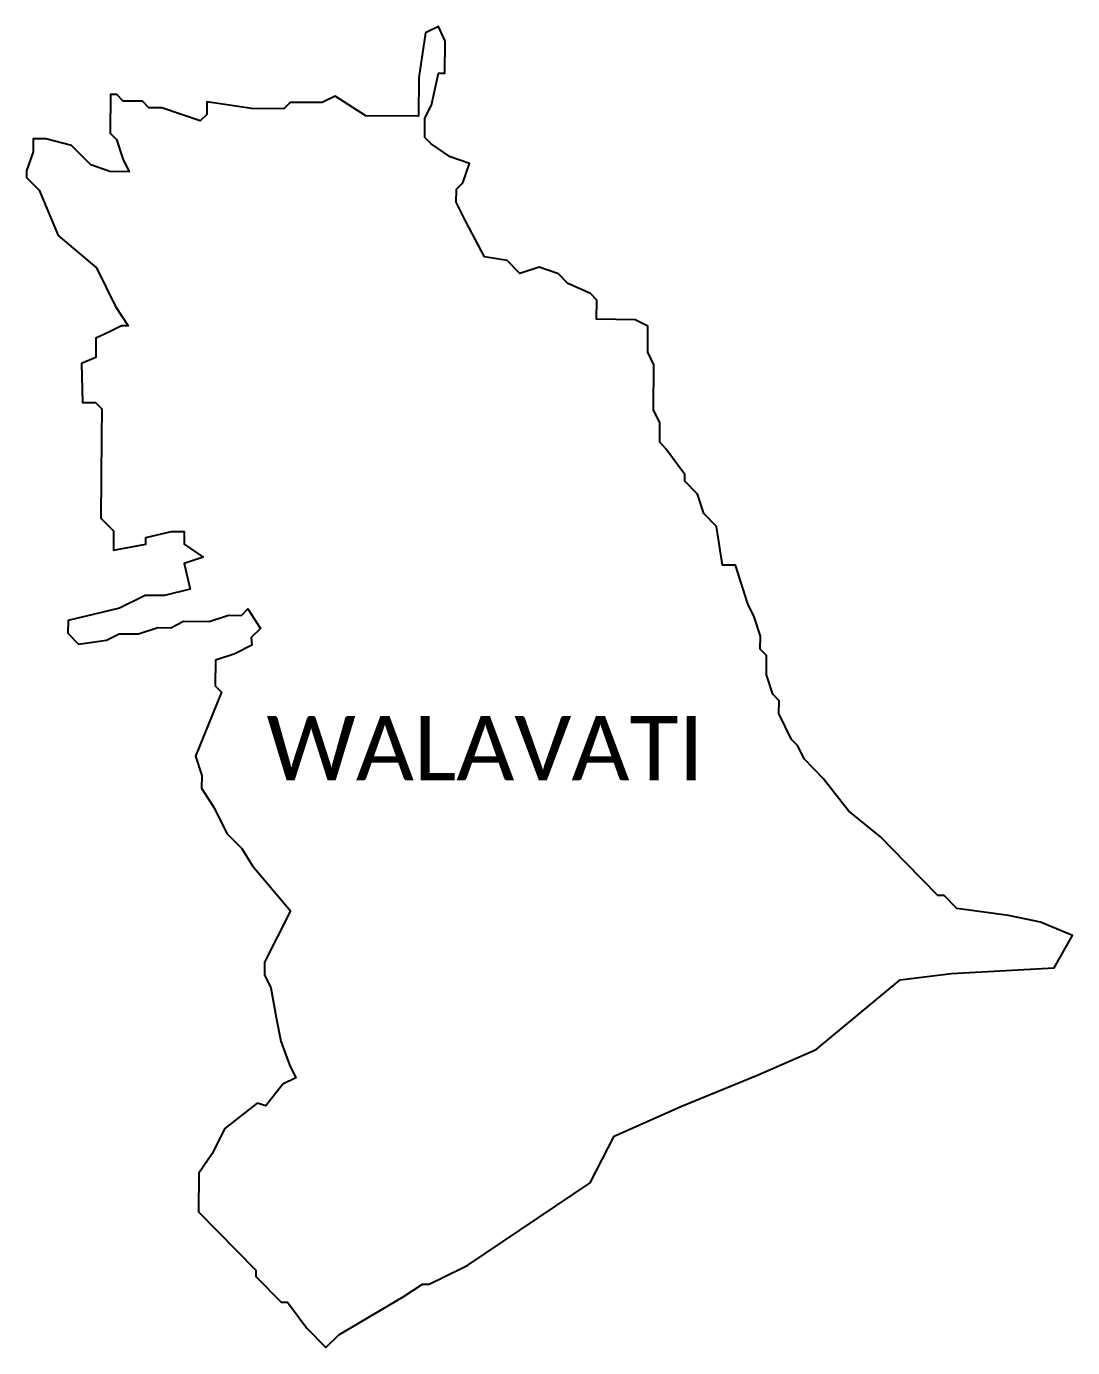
# Model space of a CAD drawing. Header units: metres. Extents: x 287545 to 290465, y 1999039 to 2001528.
# Drawn here: x 288587 to 290465, y 1999155 to 2001528 of the extents above; entities that cross this region are included whole.
import ezdxf

# ---------------------------------------------------------------- set-up
doc = ezdxf.new("R2010")
doc.units = ezdxf.units.M
doc.header["$MEASUREMENT"] = 0
doc.layers.add('VILLAGE BOUNDRY', color=10, linetype='Continuous')
doc.layers.add('VILLAGE NAME', color=250, linetype='Continuous')
doc.styles.get("Standard").update_dxf_attribs({"font": 'simplex.shx'})

msp = doc.modelspace()

# ---------------------------------------------------------------- linework, layer by layer
at = {"layer": 'VILLAGE BOUNDRY'}
msp.add_lwpolyline([(289713.3, 2000920), (289702, 2000943.2), (289702.5, 2000989.4), (289679.5, 2001001.2), (289610.2, 2001002), (289610.6, 2001036.6), (289599.1, 2001048.3), (289558.9, 2001066.1), (289541.8, 2001083.6), (289507.3, 2001095.5), (289472.5, 2001084.3), (289449.6, 2001107.7), (289409.3, 2001113.9), (289375.3, 2001177.8), (289358.4, 2001212.6), (289358.6, 2001235.7), (289370.3, 2001247.1), (289382.2, 2001281.6), (289347.7, 2001293.6), (289313.3, 2001317), (289301.9, 2001328.7), (289302.2, 2001363.4), (289314, 2001386.3), (289326.2, 2001444), (289337.7, 2001443.8), (289338.4, 2001501.6), (289326.4, 2001528), (289303.3, 2001516.6), (289291.1, 2001436), (289290.6, 2001366.9), (289196, 2001367.6), (289141.1, 2001402.6), (289117.9, 2001391.2), (289060.3, 2001391.6), (289048.7, 2001380.2), (288991, 2001380.6), (288910.5, 2001392.8), (288910.3, 2001369.7), (288898.7, 2001358.3), (288829.7, 2001381.8), (288806.7, 2001382), (288795.2, 2001393.6), (288760.6, 2001393.9), (288749.2, 2001405.5), (288737.7, 2001405.6), (288737.1, 2001336.5), (288748.6, 2001324.8), (288759.9, 2001290.2), (288771.2, 2001267), (288736.6, 2001267.3), (288702.1, 2001279.1), (288667.8, 2001313.9), (288621.8, 2001325.8), (288598.8, 2001325.9), (288598.6, 2001302.9), (288586.8, 2001268.4), (288586.7, 2001256.9), (288609.6, 2001233.7), (288643.6, 2001152.7), (288712.3, 2001094.6), (288746.4, 2001025.2), (288769.1, 2000990.4), (288757.6, 2000990.5), (288734.5, 2000979.1), (288711.4, 2000967.8), (288711.1, 2000933.2), (288685.6, 2000922.7), (288687.4, 2000852.7), (288710.5, 2000852.5), (288721.9, 2000840.9), (288721.5, 2000791.1), (288720.5, 2000645), (288743.3, 2000621.8), (288743.1, 2000587.2), (288800.8, 2000598.3), (288800.9, 2000609.8), (288847.1, 2000621), (288870.1, 2000620.8), (288869.9, 2000597.8), (288904.3, 2000574.5), (288869.7, 2000563.2), (288880.8, 2000517), (288834.7, 2000505.8), (288800.1, 2000506.1), (288753.8, 2000483.4), (288661.4, 2000461), (288661.3, 2000438), (288680.3, 2000418.6), (288730.3, 2000425.9), (288753.5, 2000437.3), (288788, 2000437), (288822.7, 2000448.3), (288845.8, 2000448.1), (288868.9, 2000459.5), (288915, 2000459.1), (288949.6, 2000470.4), (288972.7, 2000470.2), (288984.3, 2000481.7), (289007.1, 2000446.9), (288990.3, 2000430.3), (288991.5, 2000416.7), (288960.7, 2000401.2), (288926.1, 2000389.9), (288925.7, 2000343.8), (288937.1, 2000332.2), (288890.1, 2000217.3), (288901.4, 2000182.6), (288901.2, 2000159.6), (288924, 2000124.8), (288946.7, 2000078.5), (288973.6, 2000051.3), (288992.4, 2000020.6), (289060.9, 1999939.4), (289014.1, 1999847.5), (289014, 1999824.5), (289025.3, 1999801.3), (289035.3, 1999748.2), (289043.4, 1999705.2), (289058.9, 1999662.8), (289070.2, 1999639.6), (289047.1, 1999628.3), (289016.4, 1999589.3), (289000.7, 1999594.1), (288942.7, 1999548.4), (288919.4, 1999502.5), (288896.1, 1999468.1), (288895.5, 1999398.9), (288929.8, 1999364.1), (288998.5, 1999294.4), (288998.4, 1999282.9), (289044.2, 1999236.4), (289055.7, 1999236.4), (289089.9, 1999190), (289124.2, 1999155.1), (289147.4, 1999178), (289263.2, 1999246.3), (289298, 1999269.1), (289309.5, 1999269), (289367.3, 1999297.4), (289378.9, 1999303.1), (289599, 1999451.3), (289641.6, 1999534.9), (289761.4, 1999588.4), (289900.1, 1999644.9), (290004.2, 1999690.3), (290155, 1999815.9), (290247.3, 1999826.8), (290431.7, 1999836.9), (290464.8, 1999895.3), (290407.1, 1999919.1), (290349.5, 1999931.3), (290257.2, 1999943.8), (290234.4, 1999967.2), (290222.8, 1999967.3), (290165.7, 2000025.7), (290120, 2000072.4), (290062.7, 2000119.2), (290017.2, 2000177.4), (289982.9, 2000212.5), (289971.6, 2000235.7), (289960.2, 2000247.4), (289948.9, 2000270.6), (289937.6, 2000293.8), (289937.8, 2000316.9), (289926.4, 2000328.6), (289915.2, 2000363.4), (289915.6, 2000398), (289904.2, 2000409.7), (289904.4, 2000432.8), (289893.2, 2000467.5), (289882, 2000490.8), (289859.6, 2000560.3), (289836.5, 2000560.6), (289825.7, 2000630), (289802.8, 2000653.3), (289791.7, 2000688.1), (289768.8, 2000711.5), (289768.9, 2000723), (289734.8, 2000769.6), (289723.7, 2000781.3), (289723.7, 2000815.9), (289712.4, 2000839.1)], close=True, dxfattribs=at)

# ---------------------------------------------------------------- texts
at = {"layer": 'VILLAGE NAME', "insert": (289017.6, 2000289.6), "char_height": 115.739, "attachment_point": 1}
msp.add_mtext_dynamic_manual_height_columns('\\pxt8;{\\fCalibri|b0|i0|c0|p34;WALAVATI}', width=1448.99, gutter_width=0.772, heights=[0], dxfattribs=at)

doc.saveas('drawing.dxf')
